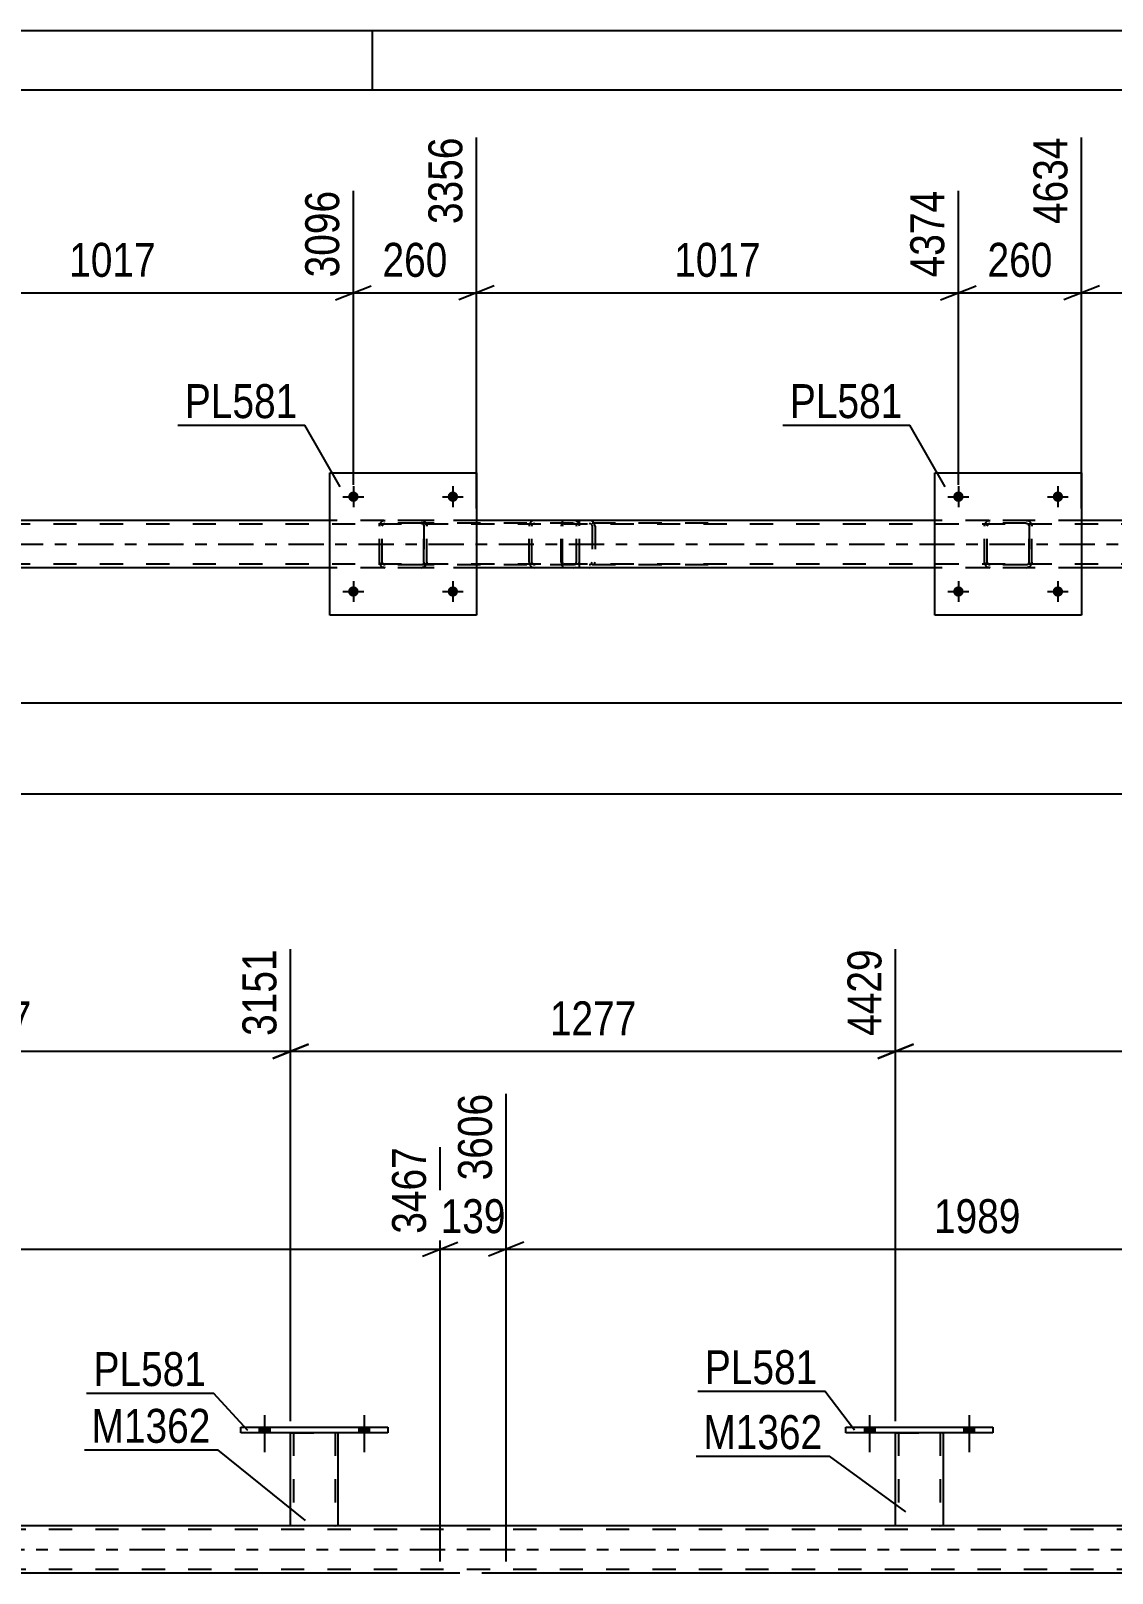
# Model space of a CAD drawing. Header units: millimetres. Extents: x 0 to 841, y 0 to 594.
# Drawn here: x 182.1 to 273.4, y 463.9 to 594 of the extents above; entities that cross this region are included whole.
import ezdxf

# ---------------------------------------------------------------- set-up
doc = ezdxf.new("R2010")
doc.units = ezdxf.units.MM
doc.linetypes.add('DXK_LINE_DOT2', pattern=[3.9198, 1.9599, -1.9599])
doc.linetypes.add('DXK_LINE_DOT3', pattern=[5.9187, 2.979, -0.9799, 0.9799, -0.9799])
doc.styles.add('Arial Narrow', font='ARIALN.TTF', dxfattribs={"height": 0.2})

# ---------------------------------------------------------------- blocks, each defined once
blk = doc.blocks.new('Unknown-232924665-1133')
at = {"color": 5, "linetype": 'Continuous'}
for p, q in [((841, 594), (0, 594)), ((211, 589), (211, 594)), ((836, 589), (5, 589))]:
    blk.add_line(p, q, dxfattribs=at)
blk = doc.blocks.new('Part-232924665-2171 - 2062')
at = {"color": 7, "linetype": 'DXK_LINE_DOT2'}
for p, q in [((227.95, 552.7), (212.96, 552.7)), ((227.95, 552.46), (212.96, 552.46)), ((224.23, 552.36), (224.21, 552.22)), ((224.21, 549.18), (224.21, 552.22)), ((224.25, 552.41), (224.23, 552.36)), ((224.46, 552.22), (224.48, 552.32)), ((224.46, 549.18), (224.46, 552.22)), ((224.48, 552.32), (224.54, 552.39)), ((224.72, 552.7), (224.52, 552.67)), ((224.54, 552.39), (224.62, 552.45)), ((224.62, 552.45), (224.72, 552.46)), ((228.15, 552.67), (227.95, 552.7)), ((227.95, 552.46), (228.05, 552.45)), ((228.05, 552.45), (228.13, 552.39)), ((228.13, 552.39), (228.19, 552.32)), ((228.19, 552.32), (228.21, 552.22)), ((228.21, 549.18), (228.21, 552.22)), ((228.43, 552.36), (228.42, 552.41)), ((228.46, 552.22), (228.43, 552.36)), ((228.46, 549.18), (228.46, 552.22)), ((224.21, 549.18), (224.22, 549.1)), ((224.22, 549.1), (224.25, 549)), ((224.48, 549.12), (224.46, 549.18)), ((224.48, 549.09), (224.48, 549.12)), ((224.54, 549.01), (224.48, 549.09)), ((228.19, 549.09), (228.13, 549.01)), ((228.19, 549.12), (228.21, 549.18)), ((228.19, 549.09), (228.19, 549.12)), ((228.42, 549), (228.44, 549.1)), ((228.44, 549.1), (228.46, 549.18)), ((227.95, 548.94), (212.96, 548.94)), ((227.95, 548.7), (212.96, 548.7)), ((224.52, 548.74), (224.72, 548.7)), ((224.62, 548.96), (224.54, 549.01)), ((224.72, 548.94), (224.62, 548.96)), ((228.05, 548.96), (227.95, 548.94)), ((227.95, 548.7), (228.15, 548.74)), ((228.13, 549.01), (228.05, 548.96))]:
    blk.add_line(p, q, dxfattribs=at)
for centre, start, end in [((224.7, 552.2), 110.7583, 155.68), ((227.97, 552.2), 24.32, 69.2417), ((224.7, 549.2), 204.32, 249.2417)]:
    blk.add_arc(centre, 0.496, start, end, dxfattribs=at)
blk = doc.blocks.new('Part-232924665-23146 - 2062')
at = {"color": 2, "linetype": 'Continuous'}
for p, q in [((207.38, 544.7), (207.38, 556.7)), ((207.38, 556.7), (219.78, 556.7)), ((219.78, 556.7), (219.78, 544.7)), ((219.78, 544.7), (207.38, 544.7))]:
    blk.add_line(p, q, dxfattribs=at)
blk = doc.blocks.new('Part-232924665-2103 - 2062')
at = {"color": 7, "linetype": 'DXK_LINE_DOT2'}
for p, q in [((750.47, 552.38), (85.52, 552.38)), ((219.78, 552.7), (207.38, 552.7)), ((270.86, 552.7), (258.46, 552.7)), ((750.47, 549.02), (85.52, 549.02)), ((219.78, 548.7), (207.38, 548.7)), ((270.86, 548.7), (258.46, 548.7))]:
    blk.add_line(p, q, dxfattribs=at)
at = {"color": 2, "linetype": 'Continuous'}
for p, q in [((207.38, 552.7), (168.7, 552.7)), ((258.46, 552.7), (219.78, 552.7)), ((309.54, 552.7), (270.86, 552.7)), ((207.38, 548.7), (168.7, 548.7)), ((258.46, 548.7), (219.78, 548.7)), ((309.54, 548.7), (270.86, 548.7))]:
    blk.add_line(p, q, dxfattribs=at)
at = {"color": 7, "linetype": 'DXK_LINE_DOT3'}
blk.add_line((85.52, 550.7), (750.47, 550.7), dxfattribs=at)
blk = doc.blocks.new('Part-232924665-23144 - 2062')
at = {"color": 2, "linetype": 'Continuous'}
for p, q in [((258.46, 544.7), (258.46, 556.7)), ((258.46, 556.7), (270.86, 556.7)), ((270.86, 556.7), (270.86, 544.7)), ((270.86, 544.7), (258.46, 544.7))]:
    blk.add_line(p, q, dxfattribs=at)
blk = doc.blocks.new('Part-232924665-2185 - 2062')
at = {"color": 7, "linetype": 'DXK_LINE_DOT2'}
for p, q in [((226.94, 552.41), (226.92, 552.22)), ((226.92, 549.18), (226.92, 552.22)), ((227, 552.56), (226.94, 552.41)), ((227.08, 552.67), (227, 552.56)), ((227.05, 552.22), (227.06, 552.32)), ((227.05, 549.18), (227.05, 552.22)), ((227.06, 552.32), (227.09, 552.39)), ((227.19, 552.7), (227.08, 552.67)), ((227.09, 552.39), (227.13, 552.45)), ((227.13, 552.45), (227.19, 552.46)), ((239.34, 552.7), (227.19, 552.7)), ((239.34, 552.46), (227.19, 552.46)), ((228.46, 552.46), (228.46, 552.7)), ((229.47, 552.67), (229.28, 552.7)), ((229.28, 552.46), (229.37, 552.45)), ((229.37, 552.45), (229.46, 552.39)), ((229.46, 552.39), (229.51, 552.32)), ((229.51, 552.32), (229.53, 552.22)), ((229.53, 552.22), (229.53, 549.18)), ((229.75, 552.36), (229.74, 552.41)), ((229.78, 552.22), (229.75, 552.36)), ((229.78, 552.22), (229.78, 549.18)), ((226.92, 549.18), (226.94, 549)), ((227.06, 549.09), (227.05, 549.18)), ((227.09, 549.01), (227.06, 549.09)), ((229.51, 549.09), (229.46, 549.01)), ((229.51, 549.09), (229.52, 549.12)), ((229.52, 549.12), (229.53, 549.18)), ((229.74, 549), (229.76, 549.1)), ((229.76, 549.1), (229.78, 549.18)), ((226.94, 549), (227, 548.84)), ((227, 548.84), (227.08, 548.74)), ((227.08, 548.74), (227.19, 548.7)), ((227.13, 548.96), (227.09, 549.01)), ((227.19, 548.94), (227.13, 548.96)), ((239.34, 548.94), (227.19, 548.94)), ((239.34, 548.7), (227.19, 548.7)), ((228.46, 548.7), (228.46, 548.94)), ((229.37, 548.96), (229.28, 548.94)), ((229.28, 548.7), (229.47, 548.74)), ((229.46, 549.01), (229.37, 548.96))]:
    blk.add_line(p, q, dxfattribs=at)
blk.add_arc((229.29, 552.21), 0.492, 23.8494, 68.8059, dxfattribs=at)
blk = doc.blocks.new('Part-232924665-23143 - 2062')
at = {"color": 7, "linetype": 'DXK_LINE_DOT2'}
for p, q in [((262.66, 552.22), (262.7, 552.41)), ((262.7, 552.41), (262.66, 552.22)), ((262.66, 549.18), (262.66, 552.22)), ((262.66, 549.18), (262.66, 552.22)), ((262.9, 552.22), (262.92, 552.31)), ((262.9, 549.18), (262.9, 552.22)), ((262.9, 549.18), (262.9, 552.22)), ((262.92, 552.31), (262.97, 552.39)), ((262.96, 552.67), (263.14, 552.7)), ((263.14, 552.7), (262.96, 552.67)), ((262.97, 552.39), (263.05, 552.44)), ((263.05, 552.44), (263.14, 552.46)), ((266.18, 552.7), (263.14, 552.7)), ((266.18, 552.46), (263.14, 552.46)), ((266.18, 552.7), (266.37, 552.67)), ((266.37, 552.67), (266.18, 552.7)), ((266.18, 552.46), (266.27, 552.44)), ((266.27, 552.44), (266.35, 552.39)), ((266.35, 552.39), (266.4, 552.31)), ((266.4, 552.31), (266.42, 552.22)), ((266.42, 549.18), (266.42, 552.22)), ((266.42, 552.22), (266.42, 549.18)), ((266.63, 552.41), (266.66, 552.22)), ((266.66, 552.22), (266.63, 552.41)), ((266.66, 549.18), (266.66, 552.22)), ((266.66, 549.18), (266.66, 552.22)), ((262.7, 549), (262.66, 549.18)), ((262.66, 549.18), (262.7, 549)), ((262.92, 549.09), (262.9, 549.18)), ((266.42, 549.18), (266.4, 549.09)), ((266.66, 549.18), (266.63, 549)), ((266.63, 549), (266.66, 549.18)), ((262.97, 549.01), (262.92, 549.09)), ((263.14, 548.7), (262.96, 548.74)), ((262.96, 548.74), (263.14, 548.7)), ((263.05, 548.96), (262.97, 549.01)), ((263.14, 548.94), (263.05, 548.96)), ((266.18, 548.94), (263.14, 548.94)), ((266.18, 548.7), (263.14, 548.7)), ((266.27, 548.96), (266.18, 548.94)), ((266.37, 548.74), (266.18, 548.7)), ((266.18, 548.7), (266.37, 548.74)), ((266.35, 549.01), (266.27, 548.96)), ((266.4, 549.09), (266.35, 549.01))]:
    blk.add_line(p, q, dxfattribs=at)
at = {"color": 7, "linetype": 'DXK_LINE_DOT3'}
blk.add_line((264.66, 550.7), (264.66, 550.7), dxfattribs=at)
at = {"color": 7, "linetype": 'DXK_LINE_DOT2'}
for centre, start, end in [((263.14, 552.22), 112.5, 157.5), ((263.14, 552.22), 112.5, 157.5), ((266.18, 552.22), 22.5, 67.5), ((266.18, 552.22), 22.5, 67.5), ((263.14, 549.18), 202.5, 247.5), ((263.14, 549.18), 202.5, 247.5), ((266.18, 549.18), 292.5, 337.5), ((266.18, 549.18), 292.5, 337.5)]:
    blk.add_arc(centre, 0.48, start, end, dxfattribs=at)
blk = doc.blocks.new('Part-232924665-23145 - 2062')
at = {"color": 7, "linetype": 'DXK_LINE_DOT2'}
for p, q in [((211.58, 552.22), (211.62, 552.41)), ((211.62, 552.41), (211.58, 552.22)), ((211.58, 549.18), (211.58, 552.22)), ((211.58, 549.18), (211.58, 552.22)), ((211.82, 552.22), (211.84, 552.31)), ((211.82, 549.18), (211.82, 552.22)), ((211.82, 549.18), (211.82, 552.22)), ((211.84, 552.31), (211.89, 552.39)), ((211.88, 552.67), (212.06, 552.7)), ((212.06, 552.7), (211.88, 552.67)), ((211.89, 552.39), (211.97, 552.44)), ((211.97, 552.44), (212.06, 552.46)), ((215.1, 552.7), (212.06, 552.7)), ((215.1, 552.46), (212.06, 552.46)), ((215.1, 552.7), (215.29, 552.67)), ((215.29, 552.67), (215.1, 552.7)), ((215.1, 552.46), (215.19, 552.44)), ((215.19, 552.44), (215.27, 552.39)), ((215.27, 552.39), (215.32, 552.31)), ((215.32, 552.31), (215.34, 552.22)), ((215.34, 549.18), (215.34, 552.22)), ((215.34, 552.22), (215.34, 549.18)), ((215.55, 552.41), (215.58, 552.22)), ((215.58, 552.22), (215.55, 552.41)), ((215.58, 549.18), (215.58, 552.22)), ((215.58, 549.18), (215.58, 552.22)), ((211.62, 549), (211.58, 549.18)), ((211.58, 549.18), (211.62, 549)), ((211.84, 549.09), (211.82, 549.18)), ((215.34, 549.18), (215.32, 549.09)), ((215.58, 549.18), (215.55, 549)), ((215.55, 549), (215.58, 549.18)), ((211.89, 549.01), (211.84, 549.09)), ((212.06, 548.7), (211.88, 548.74)), ((211.88, 548.74), (212.06, 548.7)), ((211.97, 548.96), (211.89, 549.01)), ((212.06, 548.94), (211.97, 548.96)), ((215.1, 548.94), (212.06, 548.94)), ((215.1, 548.7), (212.06, 548.7)), ((215.19, 548.96), (215.1, 548.94)), ((215.29, 548.74), (215.1, 548.7)), ((215.1, 548.7), (215.29, 548.74)), ((215.27, 549.01), (215.19, 548.96)), ((215.32, 549.09), (215.27, 549.01))]:
    blk.add_line(p, q, dxfattribs=at)
at = {"color": 7, "linetype": 'DXK_LINE_DOT3'}
blk.add_line((213.58, 550.7), (213.58, 550.7), dxfattribs=at)
at = {"color": 7, "linetype": 'DXK_LINE_DOT2'}
for centre, start, end in [((212.06, 552.22), 112.5, 157.5), ((212.06, 552.22), 112.5, 157.5), ((215.1, 552.22), 22.5, 67.5), ((215.1, 552.22), 22.5, 67.5), ((212.06, 549.18), 202.5, 247.5), ((212.06, 549.18), 202.5, 247.5), ((215.1, 549.18), 292.5, 337.5), ((215.1, 549.18), 292.5, 337.5)]:
    blk.add_arc(centre, 0.48, start, end, dxfattribs=at)
blk = doc.blocks.new('Bolt-232924665-23172 - 2062')
at = {"linetype": 'Continuous'}
for points in [[(260.9, 546.7, -1), (260.02, 546.7, -1)], [(269.3, 546.7, -1), (268.42, 546.7, -1)]]:
    blk.add_hatch(color=1, dxfattribs=at).paths.add_polyline_path(points)
at = {"color": 1, "linetype": 'Continuous'}
for p, q in [((259.58, 546.7), (261.34, 546.7)), ((260.46, 547.58), (260.46, 545.82)), ((267.98, 546.7), (269.74, 546.7)), ((268.86, 547.58), (268.86, 545.82))]:
    blk.add_line(p, q, dxfattribs=at)
blk = doc.blocks.new('Bolt-232924665-23173 - 2062')
at = {"linetype": 'Continuous'}
for points in [[(260.9, 554.7, -1), (260.02, 554.7, -1)], [(269.3, 554.7, -1), (268.42, 554.7, -1)]]:
    blk.add_hatch(color=1, dxfattribs=at).paths.add_polyline_path(points)
at = {"color": 1, "linetype": 'Continuous'}
for p, q in [((259.58, 554.7), (261.34, 554.7)), ((260.46, 555.58), (260.46, 553.82)), ((267.98, 554.7), (269.74, 554.7)), ((268.86, 555.58), (268.86, 553.82))]:
    blk.add_line(p, q, dxfattribs=at)
blk = doc.blocks.new('Bolt-232924665-23174 - 2062')
at = {"linetype": 'Continuous'}
for points in [[(209.82, 546.7, -1), (208.94, 546.7, -1)], [(218.22, 546.7, -1), (217.34, 546.7, -1)]]:
    blk.add_hatch(color=1, dxfattribs=at).paths.add_polyline_path(points)
at = {"color": 1, "linetype": 'Continuous'}
for p, q in [((208.5, 546.7), (210.26, 546.7)), ((209.38, 547.58), (209.38, 545.82)), ((216.9, 546.7), (218.66, 546.7)), ((217.78, 547.58), (217.78, 545.82))]:
    blk.add_line(p, q, dxfattribs=at)
blk = doc.blocks.new('Bolt-232924665-23175 - 2062')
at = {"linetype": 'Continuous'}
for points in [[(209.82, 554.7, -1), (208.94, 554.7, -1)], [(218.22, 554.7, -1), (217.34, 554.7, -1)]]:
    blk.add_hatch(color=1, dxfattribs=at).paths.add_polyline_path(points)
at = {"color": 1, "linetype": 'Continuous'}
for p, q in [((208.5, 554.7), (210.26, 554.7)), ((209.38, 555.58), (209.38, 553.82)), ((216.9, 554.7), (218.66, 554.7)), ((217.78, 555.58), (217.78, 553.82))]:
    blk.add_line(p, q, dxfattribs=at)
blk = doc.blocks.new('Part-232924665-2512 - 2333')
at = {"color": 7, "linetype": 'DXK_LINE_DOT2'}
for p, q in [((785.37, 467.56), (78.02, 467.56)), ((208.08, 467.88), (204.08, 467.88)), ((259.16, 467.88), (255.16, 467.88)), ((785.37, 464.2), (78.02, 464.2)), ((731.77, 463.88), (216.71, 463.88)), ((222.28, 463.88), (216.71, 463.88))]:
    blk.add_line(p, q, dxfattribs=at)
at = {"color": 2, "linetype": 'Continuous'}
for p, q in [((204.08, 467.88), (157, 467.88)), ((255.16, 467.88), (208.08, 467.88)), ((306.24, 467.88), (259.16, 467.88)), ((216.71, 463.88), (137.15, 463.88)), ((301.84, 463.88), (222.28, 463.88))]:
    blk.add_line(p, q, dxfattribs=at)
at = {"color": 7, "linetype": 'DXK_LINE_DOT3'}
blk.add_line((78.02, 465.88), (785.37, 465.88), dxfattribs=at)
blk = doc.blocks.new('Part-232924665-23566 - 2333')
at = {"color": 7, "linetype": 'DXK_LINE_DOT2'}
for p, q in [((255.16, 475.73), (259.16, 475.73)), ((255.16, 475.72), (255.16, 475.73)), ((255.16, 475.73), (255.16, 475.72)), ((255.4, 475.73), (255.4, 467.88)), ((258.92, 475.73), (258.92, 467.88)), ((259.16, 475.73), (259.16, 475.72)), ((259.16, 475.72), (259.16, 475.73)), ((258.9, 467.88), (258.92, 467.88))]:
    blk.add_line(p, q, dxfattribs=at)
at = {"color": 2, "linetype": 'Continuous'}
for p, q in [((255.16, 467.88), (255.16, 475.72)), ((259.16, 475.72), (259.16, 467.88)), ((259.13, 467.88), (255.16, 467.88)), ((259.16, 467.88), (259.13, 467.88))]:
    blk.add_line(p, q, dxfattribs=at)
blk = doc.blocks.new('Part-232924665-23567 - 2333')
at = {"color": 2, "linetype": 'Continuous'}
for p, q in [((250.96, 475.72), (250.96, 476.2)), ((250.96, 476.2), (263.36, 476.2)), ((263.36, 475.72), (250.96, 475.72)), ((263.36, 476.2), (263.36, 475.72))]:
    blk.add_line(p, q, dxfattribs=at)
blk = doc.blocks.new('Part-232924665-23568 - 2333')
at = {"color": 7, "linetype": 'DXK_LINE_DOT2'}
for p, q in [((204.08, 475.73), (208.08, 475.73)), ((204.08, 475.72), (204.08, 475.73)), ((204.08, 475.73), (204.08, 475.72)), ((204.32, 475.73), (204.32, 467.88)), ((207.84, 475.73), (207.84, 467.88)), ((208.08, 475.73), (208.08, 475.72)), ((208.08, 475.72), (208.08, 475.73)), ((207.82, 467.88), (207.84, 467.88))]:
    blk.add_line(p, q, dxfattribs=at)
at = {"color": 2, "linetype": 'Continuous'}
for p, q in [((204.08, 467.88), (204.08, 475.72)), ((208.08, 475.72), (208.08, 467.88)), ((208.05, 467.88), (204.08, 467.88)), ((208.08, 467.88), (208.05, 467.88))]:
    blk.add_line(p, q, dxfattribs=at)
blk = doc.blocks.new('Part-232924665-23569 - 2333')
at = {"color": 2, "linetype": 'Continuous'}
for p, q in [((199.88, 475.72), (199.88, 476.2)), ((199.88, 476.2), (212.28, 476.2)), ((212.28, 475.72), (199.88, 475.72)), ((212.28, 476.2), (212.28, 475.72))]:
    blk.add_line(p, q, dxfattribs=at)
blk = doc.blocks.new('Bolt-232924665-23595 - 2333')
at = {"linetype": 'Continuous'}
for points in [[(252.52, 475.72), (253.4, 475.72), (253.4, 476.2), (252.52, 476.2)], [(260.92, 475.72), (261.8, 475.72), (261.8, 476.2), (260.92, 476.2)]]:
    blk.add_hatch(color=1, dxfattribs=at).paths.add_polyline_path(points)
at = {"color": 1, "linetype": 'Continuous'}
for p, q in [((252.96, 477.2), (252.96, 474.08)), ((261.36, 477.2), (261.36, 474.08)), ((252.52, 476.2), (252.52, 475.72)), ((253.4, 476.2), (253.4, 475.72)), ((260.92, 476.2), (260.92, 475.72)), ((261.8, 476.2), (261.8, 475.72))]:
    blk.add_line(p, q, dxfattribs=at)
blk = doc.blocks.new('Bolt-232924665-23596 - 2333')
at = {"linetype": 'Continuous'}
for points in [[(252.52, 475.72), (253.4, 475.72), (253.4, 476.2), (252.52, 476.2)], [(260.92, 475.72), (261.8, 475.72), (261.8, 476.2), (260.92, 476.2)]]:
    blk.add_hatch(color=1, dxfattribs=at).paths.add_polyline_path(points)
at = {"color": 1, "linetype": 'Continuous'}
for p, q in [((252.96, 477.2), (252.96, 474.08)), ((261.36, 477.2), (261.36, 474.08)), ((252.52, 476.2), (252.52, 475.72)), ((253.4, 476.2), (253.4, 475.72)), ((260.92, 476.2), (260.92, 475.72)), ((261.8, 476.2), (261.8, 475.72))]:
    blk.add_line(p, q, dxfattribs=at)
blk = doc.blocks.new('Bolt-232924665-23597 - 2333')
at = {"linetype": 'Continuous'}
for points in [[(201.44, 475.72), (202.32, 475.72), (202.32, 476.2), (201.44, 476.2)], [(209.84, 475.72), (210.72, 475.72), (210.72, 476.2), (209.84, 476.2)]]:
    blk.add_hatch(color=1, dxfattribs=at).paths.add_polyline_path(points)
at = {"color": 1, "linetype": 'Continuous'}
for p, q in [((201.88, 477.2), (201.88, 474.08)), ((210.28, 477.2), (210.28, 474.08)), ((201.44, 476.2), (201.44, 475.72)), ((202.32, 476.2), (202.32, 475.72)), ((209.84, 476.2), (209.84, 475.72)), ((210.72, 476.2), (210.72, 475.72))]:
    blk.add_line(p, q, dxfattribs=at)
blk = doc.blocks.new('Bolt-232924665-23598 - 2333')
at = {"linetype": 'Continuous'}
for points in [[(201.44, 475.72), (202.32, 475.72), (202.32, 476.2), (201.44, 476.2)], [(209.84, 475.72), (210.72, 475.72), (210.72, 476.2), (209.84, 476.2)]]:
    blk.add_hatch(color=1, dxfattribs=at).paths.add_polyline_path(points)
at = {"color": 1, "linetype": 'Continuous'}
for p, q in [((201.88, 477.2), (201.88, 474.08)), ((210.28, 477.2), (210.28, 474.08)), ((201.44, 476.2), (201.44, 475.72)), ((202.32, 476.2), (202.32, 475.72)), ((209.84, 476.2), (209.84, 475.72)), ((210.72, 476.2), (210.72, 475.72))]:
    blk.add_line(p, q, dxfattribs=at)
blk = doc.blocks.new('StraightDimension-232924665-2277 - 2062')
at = {"color": 7, "linetype": 'Continuous'}
blk.add_line((85.52, 537.32), (797.19, 537.32), dxfattribs=at)
blk = doc.blocks.new('StraightDimension-232924665-26224 - 2062')
at = {"color": 7, "linetype": 'Continuous'}
for p, q in [((270.86, 553.7), (270.86, 585.01)), ((311.54, 555.7), (311.54, 580.51)), ((272.36, 572.5), (269.36, 571.3)), ((270.86, 571.9), (311.54, 571.9)), ((310.04, 571.3), (313.04, 572.5))]:
    blk.add_line(p, q, dxfattribs=at)
at = {"color": 0}
blk.add_wipeout([(295.46, 572.65), (295.46, 576.85), (286.95, 576.85), (286.95, 572.65)], dxfattribs=at)
at = {"color": 3, "style": 'Arial Narrow'}
blk.add_text('1017', height=2.863, dxfattribs=at).set_placement((287.55, 573.25))
at = {"color": 0, "linetype": 'Continuous'}
blk.add_wipeout([(310.94, 581.11), (306.74, 581.11), (306.74, 572.6), (310.94, 572.6)], dxfattribs=at)
at = {"color": 3, "linetype": 'Continuous', "style": 'Arial Narrow'}
blk.add_text('5651', height=2.863, rotation=90.0002, dxfattribs=at).set_placement((310.34, 573.2))
blk = doc.blocks.new('StraightDimension-232924665-26225 - 2062')
at = {"color": 7, "linetype": 'Continuous'}
for p, q in [((270.86, 553.7), (270.86, 585.01)), ((260.46, 555.7), (260.46, 580.51)), ((258.96, 571.3), (261.96, 572.5)), ((260.46, 571.9), (270.86, 571.9)), ((272.36, 572.5), (269.36, 571.3))]:
    blk.add_line(p, q, dxfattribs=at)
at = {"color": 0}
blk.add_wipeout([(269.01, 572.65), (269.01, 576.85), (262.32, 576.85), (262.32, 572.65)], dxfattribs=at)
at = {"color": 3, "style": 'Arial Narrow'}
blk.add_text('260', height=2.863, dxfattribs=at).set_placement((262.92, 573.25))
at = {"color": 0, "linetype": 'Continuous'}
blk.add_wipeout([(270.26, 585.61), (266.06, 585.61), (266.06, 577.1), (270.26, 577.1)], dxfattribs=at)
at = {"color": 3, "linetype": 'Continuous', "style": 'Arial Narrow'}
blk.add_text('4634', height=2.863, rotation=90.0002, dxfattribs=at).set_placement((269.66, 577.7))
blk = doc.blocks.new('StraightDimension-232924665-26226 - 2062')
at = {"color": 7, "linetype": 'Continuous'}
for p, q in [((219.78, 553.7), (219.78, 585.01)), ((260.46, 555.7), (260.46, 580.51)), ((221.28, 572.5), (218.28, 571.3)), ((219.78, 571.9), (260.46, 571.9)), ((258.96, 571.3), (261.96, 572.5))]:
    blk.add_line(p, q, dxfattribs=at)
at = {"color": 0}
blk.add_wipeout([(244.38, 572.65), (244.38, 576.85), (235.87, 576.85), (235.87, 572.65)], dxfattribs=at)
at = {"color": 3, "style": 'Arial Narrow'}
blk.add_text('1017', height=2.863, dxfattribs=at).set_placement((236.47, 573.25))
at = {"color": 0, "linetype": 'Continuous'}
blk.add_wipeout([(259.86, 581.11), (255.66, 581.11), (255.66, 572.6), (259.86, 572.6)], dxfattribs=at)
at = {"color": 3, "linetype": 'Continuous', "style": 'Arial Narrow'}
blk.add_text('4374', height=2.863, rotation=90.0002, dxfattribs=at).set_placement((259.26, 573.2))
blk = doc.blocks.new('StraightDimension-232924665-26227 - 2062')
at = {"color": 7, "linetype": 'Continuous'}
for p, q in [((219.78, 553.7), (219.78, 585.01)), ((209.38, 555.7), (209.38, 580.51)), ((207.88, 571.3), (210.88, 572.5)), ((209.38, 571.9), (219.78, 571.9)), ((221.28, 572.5), (218.28, 571.3))]:
    blk.add_line(p, q, dxfattribs=at)
at = {"color": 0}
blk.add_wipeout([(217.92, 572.65), (217.92, 576.85), (211.24, 576.85), (211.24, 572.65)], dxfattribs=at)
at = {"color": 3, "style": 'Arial Narrow'}
blk.add_text('260', height=2.863, dxfattribs=at).set_placement((211.84, 573.25))
at = {"color": 0, "linetype": 'Continuous'}
blk.add_wipeout([(219.18, 585.61), (214.98, 585.61), (214.98, 577.1), (219.18, 577.1)], dxfattribs=at)
at = {"color": 3, "linetype": 'Continuous', "style": 'Arial Narrow'}
blk.add_text('3356', height=2.863, rotation=90.0002, dxfattribs=at).set_placement((218.58, 577.7))
blk = doc.blocks.new('StraightDimension-232924665-26228 - 2062')
at = {"color": 7, "linetype": 'Continuous'}
for p, q in [((168.7, 553.7), (168.7, 585.01)), ((209.38, 555.7), (209.38, 580.51)), ((170.2, 572.5), (167.2, 571.3)), ((168.7, 571.9), (209.38, 571.9)), ((207.88, 571.3), (210.88, 572.5))]:
    blk.add_line(p, q, dxfattribs=at)
at = {"color": 0}
blk.add_wipeout([(193.3, 572.65), (193.3, 576.85), (184.79, 576.85), (184.79, 572.65)], dxfattribs=at)
at = {"color": 3, "style": 'Arial Narrow'}
blk.add_text('1017', height=2.863, dxfattribs=at).set_placement((185.39, 573.25))
at = {"color": 0, "linetype": 'Continuous'}
blk.add_wipeout([(208.78, 581.11), (204.58, 581.11), (204.58, 572.6), (208.78, 572.6)], dxfattribs=at)
at = {"color": 3, "linetype": 'Continuous', "style": 'Arial Narrow'}
blk.add_text('3096', height=2.863, rotation=90.0002, dxfattribs=at).set_placement((208.18, 573.2))
blk = doc.blocks.new('StraightDimension-232924665-26873 - 2062')
at = {"color": 7, "linetype": 'Continuous'}
blk.add_line((84.88, 529.62), (797.88, 529.62), dxfattribs=at)
blk = doc.blocks.new('StraightDimension-232924665-21703 - 2333')
at = {"color": 7, "linetype": 'Continuous'}
for p, q in [((137.15, 464.88), (137.15, 504.33)), ((216.71, 464.88), (216.71, 499.83)), ((138.65, 491.82), (135.65, 490.62)), ((137.15, 491.22), (216.71, 491.22)), ((215.21, 490.62), (218.21, 491.82))]:
    blk.add_line(p, q, dxfattribs=at)
at = {"color": 0}
blk.add_wipeout([(181.18, 491.97), (181.18, 496.17), (172.67, 496.17), (172.67, 491.97)], dxfattribs=at)
at = {"color": 3, "style": 'Arial Narrow'}
blk.add_text('1989', height=2.863, dxfattribs=at).set_placement((173.27, 492.57))
at = {"color": 0, "linetype": 'Continuous'}
blk.add_wipeout([(216.11, 500.43), (211.91, 500.43), (211.91, 491.92), (216.11, 491.92)], dxfattribs=at)
at = {"color": 3, "linetype": 'Continuous', "style": 'Arial Narrow'}
blk.add_text('3467', height=2.863, rotation=90.0002, dxfattribs=at).set_placement((215.51, 492.52))
blk = doc.blocks.new('StraightDimension-232924665-21702 - 2333')
at = {"color": 7, "linetype": 'Continuous'}
for p, q in [((222.28, 464.88), (222.28, 504.33)), ((216.71, 464.88), (216.71, 499.83)), ((215.21, 490.62), (218.21, 491.82)), ((216.71, 491.22), (222.28, 491.22)), ((223.78, 491.82), (220.78, 490.62))]:
    blk.add_line(p, q, dxfattribs=at)
at = {"color": 0}
blk.add_wipeout([(222.84, 491.97), (222.84, 496.17), (216.15, 496.17), (216.15, 491.97)], dxfattribs=at)
at = {"color": 3, "style": 'Arial Narrow'}
blk.add_text('139', height=2.863, dxfattribs=at).set_placement((216.75, 492.57))
at = {"color": 0, "linetype": 'Continuous'}
blk.add_wipeout([(221.68, 504.93), (217.48, 504.93), (217.48, 496.42), (221.68, 496.42)], dxfattribs=at)
at = {"color": 3, "linetype": 'Continuous', "style": 'Arial Narrow'}
blk.add_text('3606', height=2.863, rotation=90.0002, dxfattribs=at).set_placement((221.08, 497.02))
blk = doc.blocks.new('StraightDimension-232924665-28681 - 2333')
at = {"color": 7, "linetype": 'Continuous'}
for p, q in [((153, 476.72), (153, 516.52)), ((204.08, 476.72), (204.08, 516.52)), ((154.5, 508.51), (151.5, 507.31)), ((153, 507.91), (204.08, 507.91)), ((202.58, 507.31), (205.58, 508.51))]:
    blk.add_line(p, q, dxfattribs=at)
at = {"color": 0}
blk.add_wipeout([(182.8, 508.66), (182.8, 512.86), (174.29, 512.86), (174.29, 508.66)], dxfattribs=at)
at = {"color": 3, "style": 'Arial Narrow'}
blk.add_text('1277', height=2.863, dxfattribs=at).set_placement((174.89, 509.26))
at = {"color": 0, "linetype": 'Continuous'}
blk.add_wipeout([(203.48, 517.12), (199.28, 517.12), (199.28, 508.61), (203.48, 508.61)], dxfattribs=at)
at = {"color": 3, "linetype": 'Continuous', "style": 'Arial Narrow'}
blk.add_text('3151', height=2.863, rotation=90.0002, dxfattribs=at).set_placement((202.88, 509.21))
blk = doc.blocks.new('StraightDimension-232924665-28680 - 2333')
at = {"color": 7, "linetype": 'Continuous'}
for p, q in [((204.08, 476.72), (204.08, 516.52)), ((255.16, 476.72), (255.16, 516.52)), ((205.58, 508.51), (202.58, 507.31)), ((204.08, 507.91), (255.16, 507.91)), ((253.66, 507.31), (256.66, 508.51))]:
    blk.add_line(p, q, dxfattribs=at)
at = {"color": 0}
blk.add_wipeout([(233.88, 508.66), (233.88, 512.86), (225.37, 512.86), (225.37, 508.66)], dxfattribs=at)
at = {"color": 3, "style": 'Arial Narrow'}
blk.add_text('1277', height=2.863, dxfattribs=at).set_placement((225.97, 509.26))
at = {"color": 0, "linetype": 'Continuous'}
blk.add_wipeout([(254.56, 517.12), (250.36, 517.12), (250.36, 508.61), (254.56, 508.61)], dxfattribs=at)
at = {"color": 3, "linetype": 'Continuous', "style": 'Arial Narrow'}
blk.add_text('4429', height=2.863, rotation=90.0002, dxfattribs=at).set_placement((253.96, 509.21))
blk = doc.blocks.new('StraightDimension-232924665-21701 - 2333')
at = {"color": 7, "linetype": 'Continuous'}
for p, q in [((222.28, 464.88), (222.28, 504.33)), ((301.84, 464.88), (301.84, 499.83)), ((223.78, 491.82), (220.78, 490.62)), ((222.28, 491.22), (301.84, 491.22)), ((300.34, 490.62), (303.34, 491.82))]:
    blk.add_line(p, q, dxfattribs=at)
at = {"color": 0}
blk.add_wipeout([(266.32, 491.97), (266.32, 496.17), (257.8, 496.17), (257.8, 491.97)], dxfattribs=at)
at = {"color": 3, "style": 'Arial Narrow'}
blk.add_text('1989', height=2.863, dxfattribs=at).set_placement((258.4, 492.57))
at = {"color": 0, "linetype": 'Continuous'}
blk.add_wipeout([(301.24, 500.43), (297.04, 500.43), (297.04, 491.92), (301.24, 491.92)], dxfattribs=at)
at = {"color": 3, "linetype": 'Continuous', "style": 'Arial Narrow'}
blk.add_text('5595', height=2.863, rotation=90.0002, dxfattribs=at).set_placement((300.64, 492.52))
blk = doc.blocks.new('StraightDimension-232924665-28679 - 2333')
at = {"color": 7, "linetype": 'Continuous'}
for p, q in [((255.16, 476.72), (255.16, 516.52)), ((306.24, 476.73), (306.24, 516.52)), ((256.66, 508.51), (253.66, 507.31)), ((255.16, 507.91), (306.24, 507.91)), ((304.74, 507.31), (307.74, 508.51))]:
    blk.add_line(p, q, dxfattribs=at)
at = {"color": 0}
blk.add_wipeout([(284.96, 508.66), (284.96, 512.86), (276.45, 512.86), (276.45, 508.66)], dxfattribs=at)
at = {"color": 3, "style": 'Arial Narrow'}
blk.add_text('1277', height=2.863, dxfattribs=at).set_placement((277.05, 509.26))
at = {"color": 0, "linetype": 'Continuous'}
blk.add_wipeout([(305.64, 517.12), (301.44, 517.12), (301.44, 508.61), (305.64, 508.61)], dxfattribs=at)
at = {"color": 3, "linetype": 'Continuous', "style": 'Arial Narrow'}
blk.add_text('5706', height=2.863, rotation=90.0002, dxfattribs=at).set_placement((305.04, 509.21))
blk = doc.blocks.new('Mark-232924665-27046 - 2062')
at = {"color": 0}
blk.add_wipeout([(255.75, 561.33), (255.75, 564.33), (246.24, 564.33), (246.24, 561.33)], dxfattribs=at)
blk.add_wipeout([(255.75, 561.33), (255.75, 564.33), (246.24, 564.33), (246.24, 561.33)], dxfattribs=at)
at = {"color": 30, "linetype": 'Continuous'}
for p in [(245.64, 560.73), (259.35, 555.53)]:
    blk.add_line(p, (256.35, 560.73), dxfattribs=at)
at = {"color": 3, "style": 'Arial Narrow'}
blk.add_text('PL581', height=2.863, dxfattribs=at).set_placement((246.24, 561.33))
blk = doc.blocks.new('Mark-232924665-27049 - 2062')
at = {"color": 0}
blk.add_wipeout([(204.67, 561.33), (204.67, 564.33), (195.16, 564.33), (195.16, 561.33)], dxfattribs=at)
blk.add_wipeout([(204.67, 561.33), (204.67, 564.33), (195.16, 564.33), (195.16, 561.33)], dxfattribs=at)
at = {"color": 30, "linetype": 'Continuous'}
for p in [(194.56, 560.73), (208.27, 555.53)]:
    blk.add_line(p, (205.27, 560.73), dxfattribs=at)
at = {"color": 3, "style": 'Arial Narrow'}
blk.add_text('PL581', height=2.863, dxfattribs=at).set_placement((195.16, 561.33))
blk = doc.blocks.new('Mark-232924665-27229 - 2333')
at = {"color": 0}
blk.add_wipeout([(248.57, 479.83), (248.57, 482.83), (239.06, 482.83), (239.06, 479.83)], dxfattribs=at)
blk.add_wipeout([(248.57, 479.83), (248.57, 482.83), (239.06, 482.83), (239.06, 479.83)], dxfattribs=at)
at = {"color": 30, "linetype": 'Continuous'}
for p in [(238.46, 479.23), (251.68, 475.96)]:
    blk.add_line(p, (249.17, 479.23), dxfattribs=at)
at = {"color": 3, "style": 'Arial Narrow'}
blk.add_text('PL581', height=2.863, dxfattribs=at).set_placement((239.06, 479.83))
blk = doc.blocks.new('Mark-232924665-27235 - 2333')
at = {"color": 0}
blk.add_wipeout([(196.96, 479.67), (196.96, 482.67), (187.45, 482.67), (187.45, 479.67)], dxfattribs=at)
blk.add_wipeout([(196.96, 479.67), (196.96, 482.67), (187.45, 482.67), (187.45, 479.67)], dxfattribs=at)
at = {"color": 30, "linetype": 'Continuous'}
for p in [(186.85, 479.07), (200.46, 475.91)]:
    blk.add_line(p, (197.56, 479.07), dxfattribs=at)
at = {"color": 3, "style": 'Arial Narrow'}
blk.add_text('PL581', height=2.863, dxfattribs=at).set_placement((187.45, 479.67))
blk = doc.blocks.new('Mark-232924665-27226 - 2333')
at = {"color": 0}
blk.add_wipeout([(248.99, 474.35), (248.99, 477.35), (238.93, 477.35), (238.93, 474.35)], dxfattribs=at)
blk.add_wipeout([(248.99, 474.35), (248.99, 477.35), (238.93, 477.35), (238.93, 474.35)], dxfattribs=at)
at = {"color": 30, "linetype": 'Continuous'}
for p in [(238.33, 473.75), (256.02, 469.05)]:
    blk.add_line(p, (249.59, 473.75), dxfattribs=at)
at = {"color": 3, "style": 'Arial Narrow'}
blk.add_text('M1362', height=2.863, dxfattribs=at).set_placement((238.93, 474.35))
blk = doc.blocks.new('Mark-232924665-27232 - 2333')
at = {"color": 0}
blk.add_wipeout([(197.33, 474.88), (197.33, 477.88), (187.28, 477.88), (187.28, 474.88)], dxfattribs=at)
blk.add_wipeout([(197.33, 474.88), (197.33, 477.88), (187.28, 477.88), (187.28, 474.88)], dxfattribs=at)
at = {"color": 30, "linetype": 'Continuous'}
for p in [(186.68, 474.28), (205.35, 468.32)]:
    blk.add_line(p, (197.93, 474.28), dxfattribs=at)
at = {"color": 3, "style": 'Arial Narrow'}
blk.add_text('M1362', height=2.863, dxfattribs=at).set_placement((187.28, 474.88))

msp = doc.modelspace()

# ---------------------------------------------------------------- block references
for name in ['Unknown-232924665-1133', 'Part-232924665-23146 - 2062', 'Part-232924665-23144 - 2062', 'Part-232924665-2103 - 2062', 'Bolt-232924665-23175 - 2062', 'Bolt-232924665-23173 - 2062', 'Part-232924665-23145 - 2062', 'Part-232924665-2171 - 2062', 'Part-232924665-2185 - 2062', 'Part-232924665-23143 - 2062', 'Bolt-232924665-23174 - 2062', 'Bolt-232924665-23172 - 2062', 'Bolt-232924665-23597 - 2333', 'Bolt-232924665-23598 - 2333', 'Bolt-232924665-23595 - 2333', 'Bolt-232924665-23596 - 2333', 'Part-232924665-23569 - 2333', 'Part-232924665-23568 - 2333', 'Part-232924665-23567 - 2333', 'Part-232924665-23566 - 2333', 'Part-232924665-2512 - 2333']:
    msp.add_blockref(name, (0, 0))

# ---------------------------------------------------------------- next in the draw order: block references
for name in ['StraightDimension-232924665-26224 - 2062', 'StraightDimension-232924665-2277 - 2062', 'StraightDimension-232924665-21703 - 2333']:
    msp.add_blockref(name, (0, 0))

# ---------------------------------------------------------------- next in the draw order: block references
for name in ['StraightDimension-232924665-26225 - 2062', 'StraightDimension-232924665-26873 - 2062', 'StraightDimension-232924665-28681 - 2333', 'StraightDimension-232924665-21702 - 2333']:
    msp.add_blockref(name, (0, 0))

# ---------------------------------------------------------------- next in the draw order: block references
for name in ['StraightDimension-232924665-26226 - 2062', 'StraightDimension-232924665-28680 - 2333', 'Mark-232924665-27235 - 2333']:
    msp.add_blockref(name, (0, 0))

# ---------------------------------------------------------------- next in the draw order: block references
for name in ['StraightDimension-232924665-26227 - 2062', 'Mark-232924665-27046 - 2062', 'StraightDimension-232924665-21701 - 2333', 'Mark-232924665-27232 - 2333']:
    msp.add_blockref(name, (0, 0))

# ---------------------------------------------------------------- next in the draw order: block references
for name in ['StraightDimension-232924665-26228 - 2062', 'StraightDimension-232924665-28679 - 2333', 'Mark-232924665-27229 - 2333']:
    msp.add_blockref(name, (0, 0))

# ---------------------------------------------------------------- next in the draw order: block references
for name in ['Mark-232924665-27049 - 2062', 'Mark-232924665-27226 - 2333']:
    msp.add_blockref(name, (0, 0))

doc.saveas('drawing.dxf')
